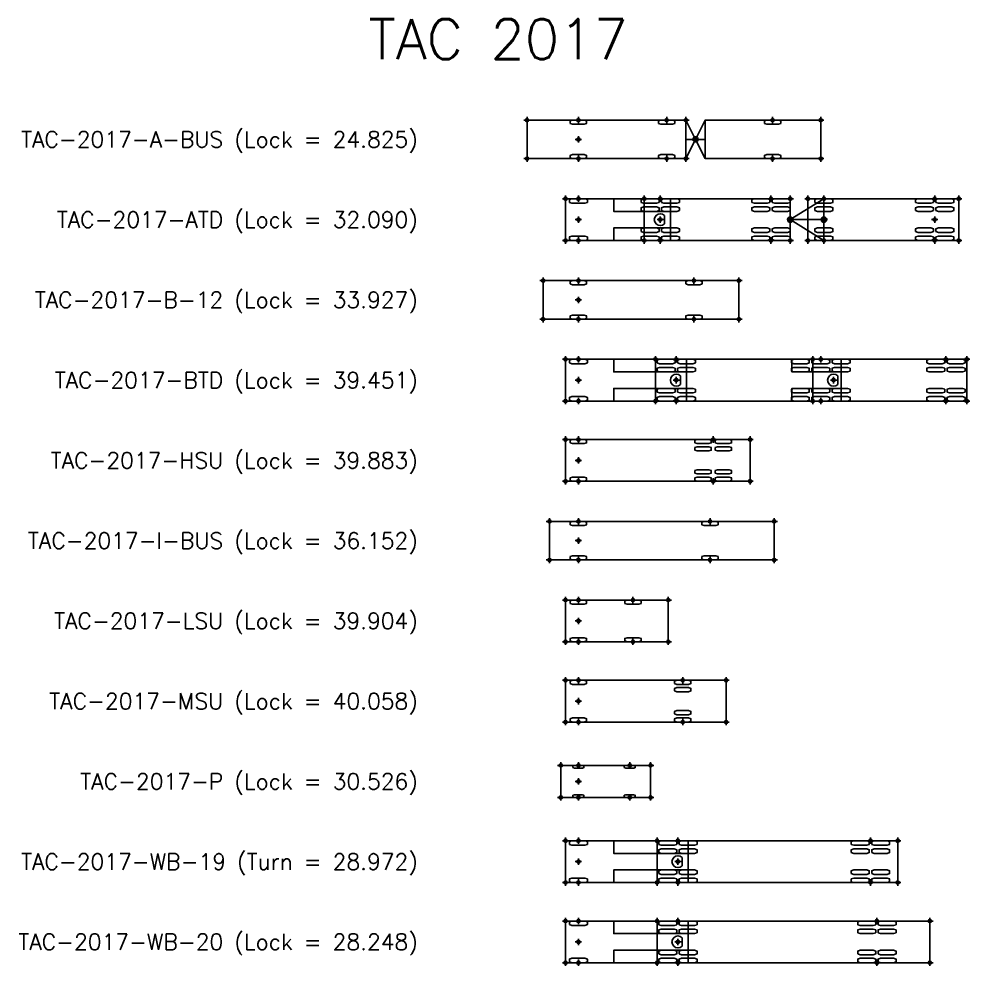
# Model space of a CAD drawing. Header units: metres. Extents: x -185 to 416, y -309 to 8.
# Drawn here: x -94.9 to -35.6, y -51.5 to 7.5 of the extents above; entities that cross this region are included whole.
import ezdxf
from ezdxf.enums import TextEntityAlignment as Align

# ---------------------------------------------------------------- set-up
doc = ezdxf.new("R2010")
doc.units = ezdxf.units.M
doc.header["$PDMODE"] = 34
doc.header["$PDSIZE"] = 0.2
doc.styles.get("Standard").update_dxf_attribs({"font": 'simplex.shx'})

# ---------------------------------------------------------------- blocks, each defined once
blk = doc.blocks.new('WheelRightM2')
at = {"color": 7, "linetype": 'Continuous', "ltscale": 1.524, "flags": 128}
blk.add_lwpolyline([(-0.508, 0.047752), (-0.508, 0.206248), (-0.36576, 0.254), (0.36576, 0.254), (0.508, 0.206248), (0.508, 0.047752), (0.36576, 0), (-0.36576, 0)], close=True, dxfattribs=at)
blk = doc.blocks.new('WheelLeftM2')
at = {"color": 7, "linetype": 'Continuous', "ltscale": 1.524, "flags": 128}
blk.add_lwpolyline([(-0.508, -0.206248), (-0.508, -0.047752), (-0.36576, 0), (0.36576, 0), (0.508, -0.047752), (0.508, -0.206248), (0.36576, -0.254), (-0.36576, -0.254)], close=True, dxfattribs=at)
blk = doc.blocks.new('TAC-2017-A-BUS-FRONT')
at = {"color": 7, "linetype": 'Continuous', "ltscale": 1.524}
blk.add_line((9.9, 0), (10.5, 0), dxfattribs=at)
blk.add_lwpolyline([(0, -1.2), (9.9, -1.2), (9.9, 1.2), (0, 1.2), (0, -1.2), (0, -1.2)], close=True, dxfattribs=at)
at = {"color": 7, "linetype": 'Continuous', "ltscale": 1.524, "flags": 128}
for points in [[(8.192, 0.994), (8.192, 1.152), (8.334, 1.2), (9.066, 1.2), (9.208, 1.152), (9.208, 0.994), (9.066, 0.946), (8.334, 0.946)], [(8.192, -1.152), (8.192, -0.994), (8.334, -0.946), (9.066, -0.946), (9.208, -0.994), (9.208, -1.152), (9.066, -1.2), (8.334, -1.2)]]:
    blk.add_lwpolyline(points, close=True, dxfattribs=at)
at = {"color": 7, "linetype": 'Continuous', "ltscale": 1.524}
blk.add_circle((10.5, 0), 0.102, dxfattribs=at)
for p in [(0, 1.2), (3.2, 1.2), (8.7, 1.2), (9.9, 1.2), (3.2, 0), (10.5, 0), (0, -1.2), (3.2, -1.2), (8.7, -1.2), (9.9, -1.2)]:
    blk.add_point(p)
at = {"layer": 'Defpoints', "flags": 128}
blk.add_lwpolyline([(0, -1.2), (9.9, -1.2), (10.5, 0), (9.9, 1.2), (0, 1.2)], close=True, dxfattribs=at)
for name, p in [('WheelRightM2', (3.2, 0.946)), ('WheelLeftM2', (3.2, -0.946))]:
    blk.add_blockref(name, p)
at = {"flags": 9}
for tag, p in [('D0', (2.5, 0.567)), ('DG', (2.5, 0.233)), ('D', (2.5, -0.1)), ('DH', (2.5, -0.433)), ('L', (2.5, -0.767))]:
    blk.add_attdef(tag, p, '', height=0.2, dxfattribs=at)
blk = doc.blocks.new('TAC-2017-A-BUS-REAR')
at = {"color": 7, "linetype": 'Continuous', "ltscale": 1.524}
blk.add_line((0, 0), (0.6, 0), dxfattribs=at)
blk.add_lwpolyline([(0.6, -1.2), (7.8, -1.2), (7.8, 1.2), (0.6, 1.2), (0.6, -1.2), (0.6, -1.2)], close=True, dxfattribs=at)
at = {"color": 7, "linetype": 'Continuous', "ltscale": 1.524, "flags": 128}
for points in [[(4.292, 0.994), (4.292, 1.152), (4.434, 1.2), (5.166, 1.2), (5.308, 1.152), (5.308, 0.994), (5.166, 0.946), (4.434, 0.946)], [(4.292, -1.152), (4.292, -0.994), (4.434, -0.946), (5.166, -0.946), (5.308, -0.994), (5.308, -1.152), (5.166, -1.2), (4.434, -1.2)]]:
    blk.add_lwpolyline(points, close=True, dxfattribs=at)
at = {"color": 7, "linetype": 'Continuous', "ltscale": 1.524}
blk.add_circle((0, 0), 0.16, dxfattribs=at)
for p in [(4.8, 1.2), (7.8, 1.2), (0, 0), (4.8, -1.2), (7.8, -1.2)]:
    blk.add_point(p)
at = {"layer": 'Defpoints', "flags": 128}
blk.add_lwpolyline([(0, 0), (0.6, -1.2), (7.8, -1.2), (7.8, 1.2), (0.6, 1.2)], close=True, dxfattribs=at)
at = {"flags": 9}
for tag, p in [('D0', (-0.7, 0.567)), ('DG', (-0.7, 0.233)), ('D', (-0.7, -0.1)), ('DH', (-0.7, -0.433)), ('L', (-0.7, -0.767))]:
    blk.add_attdef(tag, p, '', height=0.2, dxfattribs=at)
blk = doc.blocks.new('WheelRightM1')
at = {"color": 7, "linetype": 'Continuous', "ltscale": 1.524, "flags": 128}
blk.add_lwpolyline([(-0.559, 0.053), (-0.559, 0.227), (-0.402, 0.279), (0.402, 0.279), (0.559, 0.227), (0.559, 0.053), (0.402, 0), (-0.402, 0)], close=True, dxfattribs=at)
blk = doc.blocks.new('WheelLeftM1')
at = {"color": 7, "linetype": 'Continuous', "ltscale": 1.524, "flags": 128}
blk.add_lwpolyline([(-0.559, -0.227), (-0.559, -0.053), (-0.402, 0), (0.402, 0), (0.559, -0.053), (0.559, -0.227), (0.402, -0.279), (-0.402, -0.279)], close=True, dxfattribs=at)
blk = doc.blocks.new('TAC-2017-ATD-TRUCK')
at = {"color": 7, "linetype": 'Continuous', "ltscale": 1.524}
blk.add_line((6.163, -0.263), (6.163, 0.263), dxfattribs=at)
blk.add_lwpolyline([(0, -1.3), (3, -1.3), (3, -0.518), (6.535, -0.518), (6.535, 0.518), (3, 0.518), (3, 1.3), (0, 1.3), (0, -1.3), (0, -1.3)], close=True, dxfattribs=at)
at = {"color": 7, "linetype": 'Continuous', "ltscale": 1.524, "flags": 128}
for points in [[(4.706, 1.073), (4.706, 1.247), (4.863, 1.3), (5.667, 1.3), (5.824, 1.247), (5.824, 1.073), (5.667, 1.021), (4.863, 1.021)], [(5.976, 1.073), (5.976, 1.247), (6.133, 1.3), (6.937, 1.3), (7.094, 1.247), (7.094, 1.073), (6.937, 1.021), (6.133, 1.021)], [(4.706, 0.57), (4.706, 0.745), (4.863, 0.797), (5.667, 0.797), (5.824, 0.745), (5.824, 0.57), (5.667, 0.518), (4.863, 0.518)], [(5.976, 0.57), (5.976, 0.745), (6.133, 0.797), (6.937, 0.797), (7.094, 0.745), (7.094, 0.57), (6.937, 0.518), (6.133, 0.518)], [(4.706, -0.745), (4.706, -0.57), (4.863, -0.518), (5.667, -0.518), (5.824, -0.57), (5.824, -0.745), (5.667, -0.797), (4.863, -0.797)], [(5.976, -0.745), (5.976, -0.57), (6.133, -0.518), (6.937, -0.518), (7.094, -0.57), (7.094, -0.745), (6.937, -0.797), (6.133, -0.797)], [(4.706, -1.247), (4.706, -1.073), (4.863, -1.021), (5.667, -1.021), (5.824, -1.073), (5.824, -1.247), (5.667, -1.3), (4.863, -1.3)], [(5.976, -1.247), (5.976, -1.073), (6.133, -1.021), (6.937, -1.021), (7.094, -1.073), (7.094, -1.247), (6.937, -1.3), (6.133, -1.3)]]:
    blk.add_lwpolyline(points, close=True, dxfattribs=at)
at = {"color": 7, "linetype": 'Continuous', "ltscale": 1.524}
blk.add_arc((5.9, 0), 0.371, 45, 315, dxfattribs=at)
for p in [(0, 1.3), (0.8, 1.3), (5.9, 1.3), (0.8, 0), (5.9, 0), (0, -1.3), (0.8, -1.3), (5.9, -1.3)]:
    blk.add_point(p)
at = {"layer": 'Defpoints'}
blk.add_lwpolyline([(0, -1.3), (6.535, -1.3), (6.535, 1.3), (0, 1.3)], close=True, dxfattribs=at)
for name, p in [('WheelRightM1', (0.8, 1.021)), ('WheelLeftM1', (0.8, -1.021))]:
    blk.add_blockref(name, p)
at = {"flags": 9}
for tag, p in [('D0', (0.1, 0.567)), ('DG', (0.1, 0.233)), ('D', (0.1, -0.1)), ('DH', (0.1, -0.433)), ('L', (0.1, -0.767))]:
    blk.add_attdef(tag, p, '', height=0.2, dxfattribs=at)
blk = doc.blocks.new('TAC-2017-ATD-TRAILER1')
at = {"color": 7, "linetype": 'Continuous', "ltscale": 1.524}
blk.add_lwpolyline([(0, -1.3), (9.1, -1.3), (9.1, 1.3), (0, 1.3), (0, -1.3), (0, -1.3)], close=True, dxfattribs=at)
at = {"color": 7, "linetype": 'Continuous', "ltscale": 1.524, "flags": 128}
for points in [[(6.706, 1.073), (6.706, 1.247), (6.863, 1.3), (7.667, 1.3), (7.824, 1.247), (7.824, 1.073), (7.667, 1.021), (6.863, 1.021)], [(7.976, 1.073), (7.976, 1.247), (8.133, 1.3), (8.937, 1.3), (9.094, 1.247), (9.094, 1.073), (8.937, 1.021), (8.133, 1.021)], [(6.706, 0.57), (6.706, 0.745), (6.863, 0.797), (7.667, 0.797), (7.824, 0.745), (7.824, 0.57), (7.667, 0.518), (6.863, 0.518)], [(7.976, 0.57), (7.976, 0.745), (8.133, 0.797), (8.937, 0.797), (9.094, 0.745), (9.094, 0.57), (8.937, 0.518), (8.133, 0.518)], [(6.706, -0.745), (6.706, -0.57), (6.863, -0.518), (7.667, -0.518), (7.824, -0.57), (7.824, -0.745), (7.667, -0.797), (6.863, -0.797)], [(7.976, -0.745), (7.976, -0.57), (8.133, -0.518), (8.937, -0.518), (9.094, -0.57), (9.094, -0.745), (8.937, -0.797), (8.133, -0.797)], [(6.706, -1.247), (6.706, -1.073), (6.863, -1.021), (7.667, -1.021), (7.824, -1.073), (7.824, -1.247), (7.667, -1.3), (6.863, -1.3)], [(7.976, -1.247), (7.976, -1.073), (8.133, -1.021), (8.937, -1.021), (9.094, -1.073), (9.094, -1.247), (8.937, -1.3), (8.133, -1.3)]]:
    blk.add_lwpolyline(points, close=True, dxfattribs=at)
at = {"color": 7, "linetype": 'Continuous', "ltscale": 1.524}
blk.add_circle((1, 0), 0.104, dxfattribs=at)
for p in [(0, 1.3), (7.9, 1.3), (9.1, 1.3), (1, 0), (9.1, 0), (0, -1.3), (7.9, -1.3), (9.1, -1.3)]:
    blk.add_point(p)
at = {"layer": 'Defpoints'}
blk.add_lwpolyline([(0, -1.3), (9.1, -1.3), (9.1, 1.3), (0, 1.3)], close=True, dxfattribs=at)
at = {"flags": 9}
for tag, p in [('D0', (0.3, 0.567)), ('DG', (0.3, 0.233)), ('D', (0.3, -0.1)), ('DH', (0.3, -0.433)), ('L', (0.3, -0.767))]:
    blk.add_attdef(tag, p, '', height=0.2, dxfattribs=at)
blk = doc.blocks.new('TAC-2017-ATD-PUP')
at = {"color": 7, "linetype": 'Continuous', "ltscale": 1.524}
blk.add_line((0, 0), (2.1, 0), dxfattribs=at)
at = {"color": 7, "linetype": 'Continuous', "ltscale": 1.524, "flags": 128}
for points in [[(1.541, 1.073), (1.541, 1.247), (1.698, 1.3), (2.502, 1.3), (2.659, 1.247), (2.659, 1.073), (2.502, 1.021), (1.698, 1.021)], [(1.541, 0.57), (1.541, 0.745), (1.698, 0.797), (2.502, 0.797), (2.659, 0.745), (2.659, 0.57), (2.502, 0.518), (1.698, 0.518)], [(1.541, -0.745), (1.541, -0.57), (1.698, -0.518), (2.502, -0.518), (2.659, -0.57), (2.659, -0.745), (2.502, -0.797), (1.698, -0.797)], [(1.541, -1.247), (1.541, -1.073), (1.698, -1.021), (2.502, -1.021), (2.659, -1.073), (2.659, -1.247), (2.502, -1.3), (1.698, -1.3)]]:
    blk.add_lwpolyline(points, close=True, dxfattribs=at)
at = {"color": 7, "linetype": 'Continuous', "ltscale": 1.524}
blk.add_circle((0, 0), 0.173, dxfattribs=at)
for p in [(2.1, 1.3), (0, 0), (2.1, 0), (2.1, -1.3)]:
    blk.add_point(p)
at = {"layer": 'Defpoints', "flags": 128}
blk.add_lwpolyline([(0, 0), (2.1, -1.3), (2.1, 1.3)], close=True, dxfattribs=at)
at = {"flags": 9}
for tag, p in [('D0', (-0.7, 0.567)), ('DG', (-0.7, 0.233)), ('D', (-0.7, -0.1)), ('DH', (-0.7, -0.433)), ('L', (-0.7, -0.767))]:
    blk.add_attdef(tag, p, '', height=0.2, dxfattribs=at)
blk = doc.blocks.new('TAC-2017-ATD-TRAILER2')
at = {"color": 7, "linetype": 'Continuous', "ltscale": 1.524}
blk.add_lwpolyline([(0, -1.3), (9.4, -1.3), (9.4, 1.3), (0, 1.3), (0, -1.3), (0, -1.3)], close=True, dxfattribs=at)
at = {"color": 7, "linetype": 'Continuous', "ltscale": 1.524, "flags": 128}
for points in [[(6.706, 1.073), (6.706, 1.247), (6.863, 1.3), (7.667, 1.3), (7.824, 1.247), (7.824, 1.073), (7.667, 1.021), (6.863, 1.021)], [(7.976, 1.073), (7.976, 1.247), (8.133, 1.3), (8.937, 1.3), (9.094, 1.247), (9.094, 1.073), (8.937, 1.021), (8.133, 1.021)], [(6.706, 0.57), (6.706, 0.745), (6.863, 0.797), (7.667, 0.797), (7.824, 0.745), (7.824, 0.57), (7.667, 0.518), (6.863, 0.518)], [(7.976, 0.57), (7.976, 0.745), (8.133, 0.797), (8.937, 0.797), (9.094, 0.745), (9.094, 0.57), (8.937, 0.518), (8.133, 0.518)], [(6.706, -0.745), (6.706, -0.57), (6.863, -0.518), (7.667, -0.518), (7.824, -0.57), (7.824, -0.745), (7.667, -0.797), (6.863, -0.797)], [(7.976, -0.745), (7.976, -0.57), (8.133, -0.518), (8.937, -0.518), (9.094, -0.57), (9.094, -0.745), (8.937, -0.797), (8.133, -0.797)], [(6.706, -1.247), (6.706, -1.073), (6.863, -1.021), (7.667, -1.021), (7.824, -1.073), (7.824, -1.247), (7.667, -1.3), (6.863, -1.3)], [(7.976, -1.247), (7.976, -1.073), (8.133, -1.021), (8.937, -1.021), (9.094, -1.073), (9.094, -1.247), (8.937, -1.3), (8.133, -1.3)]]:
    blk.add_lwpolyline(points, close=True, dxfattribs=at)
at = {"color": 7, "linetype": 'Continuous', "ltscale": 1.524}
blk.add_circle((1, 0), 0.173, dxfattribs=at)
for p in [(0, 1.3), (7.9, 1.3), (9.4, 1.3), (1, 0), (7.9, 0), (0, -1.3), (7.9, -1.3), (9.4, -1.3)]:
    blk.add_point(p)
at = {"layer": 'Defpoints'}
blk.add_lwpolyline([(0, -1.3), (9.4, -1.3), (9.4, 1.3), (0, 1.3)], close=True, dxfattribs=at)
at = {"flags": 9}
for tag, p in [('D0', (0.3, 0.567)), ('DG', (0.3, 0.233)), ('D', (0.3, -0.1)), ('DH', (0.3, -0.433)), ('L', (0.3, -0.767))]:
    blk.add_attdef(tag, p, '', height=0.2, dxfattribs=at)
blk = doc.blocks.new('TAC-2017-B-12')
at = {"color": 7, "linetype": 'Continuous', "ltscale": 1.524}
blk.add_lwpolyline([(0, -1.2), (12.2, -1.2), (12.2, 1.2), (0, 1.2), (0, -1.2), (0, -1.2)], close=True, dxfattribs=at)
at = {"color": 7, "linetype": 'Continuous', "ltscale": 1.524, "flags": 128}
for points in [[(8.892, 0.994), (8.892, 1.152), (9.034, 1.2), (9.766, 1.2), (9.908, 1.152), (9.908, 0.994), (9.766, 0.946), (9.034, 0.946)], [(8.892, -1.152), (8.892, -0.994), (9.034, -0.946), (9.766, -0.946), (9.908, -0.994), (9.908, -1.152), (9.766, -1.2), (9.034, -1.2)]]:
    blk.add_lwpolyline(points, close=True, dxfattribs=at)
for p in [(0, 1.2), (2.2, 1.2), (9.4, 1.2), (12.2, 1.2), (2.2, 0), (0, -1.2), (2.2, -1.2), (9.4, -1.2), (12.2, -1.2)]:
    blk.add_point(p)
at = {"layer": 'Defpoints'}
blk.add_lwpolyline([(0, -1.2), (12.2, -1.2), (12.2, 1.2), (0, 1.2)], close=True, dxfattribs=at)
for name, p in [('WheelRightM2', (2.2, 0.946)), ('WheelLeftM2', (2.2, -0.946))]:
    blk.add_blockref(name, p)
at = {"flags": 9}
for tag, p in [('D0', (1.5, 0.567)), ('DG', (1.5, 0.233)), ('D', (1.5, -0.1)), ('DH', (1.5, -0.433)), ('L', (1.5, -0.767))]:
    blk.add_attdef(tag, p, '', height=0.2, dxfattribs=at)
blk = doc.blocks.new('TAC-2017-BTD-TRUCK')
at = {"color": 7, "linetype": 'Continuous', "ltscale": 1.524}
blk.add_line((7.163, -0.263), (7.163, 0.263), dxfattribs=at)
blk.add_lwpolyline([(0, -1.3), (3, -1.3), (3, -0.518), (7.535, -0.518), (7.535, 0.518), (3, 0.518), (3, 1.3), (0, 1.3), (0, -1.3), (0, -1.3)], close=True, dxfattribs=at)
at = {"color": 7, "linetype": 'Continuous', "ltscale": 1.524, "flags": 128}
for points in [[(5.706, 1.073), (5.706, 1.247), (5.863, 1.3), (6.667, 1.3), (6.824, 1.247), (6.824, 1.073), (6.667, 1.021), (5.863, 1.021)], [(6.976, 1.073), (6.976, 1.247), (7.133, 1.3), (7.937, 1.3), (8.094, 1.247), (8.094, 1.073), (7.937, 1.021), (7.133, 1.021)], [(5.706, 0.57), (5.706, 0.745), (5.863, 0.797), (6.667, 0.797), (6.824, 0.745), (6.824, 0.57), (6.667, 0.518), (5.863, 0.518)], [(6.976, 0.57), (6.976, 0.745), (7.133, 0.797), (7.937, 0.797), (8.094, 0.745), (8.094, 0.57), (7.937, 0.518), (7.133, 0.518)], [(5.706, -0.745), (5.706, -0.57), (5.863, -0.518), (6.667, -0.518), (6.824, -0.57), (6.824, -0.745), (6.667, -0.797), (5.863, -0.797)], [(6.976, -0.745), (6.976, -0.57), (7.133, -0.518), (7.937, -0.518), (8.094, -0.57), (8.094, -0.745), (7.937, -0.797), (7.133, -0.797)], [(5.706, -1.247), (5.706, -1.073), (5.863, -1.021), (6.667, -1.021), (6.824, -1.073), (6.824, -1.247), (6.667, -1.3), (5.863, -1.3)], [(6.976, -1.247), (6.976, -1.073), (7.133, -1.021), (7.937, -1.021), (8.094, -1.073), (8.094, -1.247), (7.937, -1.3), (7.133, -1.3)]]:
    blk.add_lwpolyline(points, close=True, dxfattribs=at)
at = {"color": 7, "linetype": 'Continuous', "ltscale": 1.524}
blk.add_arc((6.9, 0), 0.371, 45, 315, dxfattribs=at)
for p in [(0, 1.3), (0.8, 1.3), (6.9, 1.3), (0.8, 0), (6.9, 0), (0, -1.3), (0.8, -1.3), (6.9, -1.3)]:
    blk.add_point(p)
at = {"layer": 'Defpoints'}
blk.add_lwpolyline([(0, -1.3), (7.535, -1.3), (7.535, 1.3), (0, 1.3)], close=True, dxfattribs=at)
for name, p in [('WheelRightM1', (0.8, 1.021)), ('WheelLeftM1', (0.8, -1.021))]:
    blk.add_blockref(name, p)
at = {"flags": 9}
for tag, p in [('D0', (0.1, 0.567)), ('DG', (0.1, 0.233)), ('D', (0.1, -0.1)), ('DH', (0.1, -0.433)), ('L', (0.1, -0.767))]:
    blk.add_attdef(tag, p, '', height=0.2, dxfattribs=at)
blk = doc.blocks.new('TAC-2017-BTD-TRAILER1')
at = {"color": 7, "linetype": 'Continuous', "ltscale": 1.524}
blk.add_line((11.363, -0.263), (11.363, 0.263), dxfattribs=at)
blk.add_lwpolyline([(0, -1.3), (8.5, -1.3), (8.5, -0.518), (11.57, -0.518), (11.57, 0.518), (8.5, 0.518), (8.5, 1.3), (0, 1.3), (0, -1.3), (0, -1.3)], close=True, dxfattribs=at)
at = {"color": 7, "linetype": 'Continuous', "ltscale": 1.524, "flags": 128}
for points in [[(8.471, 1.073), (8.471, 1.247), (8.628, 1.3), (9.432, 1.3), (9.589, 1.247), (9.589, 1.073), (9.432, 1.021), (8.628, 1.021)], [(9.741, 1.073), (9.741, 1.247), (9.898, 1.3), (10.702, 1.3), (10.859, 1.247), (10.859, 1.073), (10.702, 1.021), (9.898, 1.021)], [(11.011, 1.073), (11.011, 1.247), (11.168, 1.3), (11.972, 1.3), (12.129, 1.247), (12.129, 1.073), (11.972, 1.021), (11.168, 1.021)], [(8.471, 0.57), (8.471, 0.745), (8.628, 0.797), (9.432, 0.797), (9.589, 0.745), (9.589, 0.57), (9.432, 0.518), (8.628, 0.518)], [(9.741, 0.57), (9.741, 0.745), (9.898, 0.797), (10.702, 0.797), (10.859, 0.745), (10.859, 0.57), (10.702, 0.518), (9.898, 0.518)], [(11.011, 0.57), (11.011, 0.745), (11.168, 0.797), (11.972, 0.797), (12.129, 0.745), (12.129, 0.57), (11.972, 0.518), (11.168, 0.518)], [(8.471, -0.745), (8.471, -0.57), (8.628, -0.518), (9.432, -0.518), (9.589, -0.57), (9.589, -0.745), (9.432, -0.797), (8.628, -0.797)], [(9.741, -0.745), (9.741, -0.57), (9.898, -0.518), (10.702, -0.518), (10.859, -0.57), (10.859, -0.745), (10.702, -0.797), (9.898, -0.797)], [(11.011, -0.745), (11.011, -0.57), (11.168, -0.518), (11.972, -0.518), (12.129, -0.57), (12.129, -0.745), (11.972, -0.797), (11.168, -0.797)], [(8.471, -1.247), (8.471, -1.073), (8.628, -1.021), (9.432, -1.021), (9.589, -1.073), (9.589, -1.247), (9.432, -1.3), (8.628, -1.3)], [(9.741, -1.247), (9.741, -1.073), (9.898, -1.021), (10.702, -1.021), (10.859, -1.073), (10.859, -1.247), (10.702, -1.3), (9.898, -1.3)], [(11.011, -1.247), (11.011, -1.073), (11.168, -1.021), (11.972, -1.021), (12.129, -1.073), (12.129, -1.247), (11.972, -1.3), (11.168, -1.3)]]:
    blk.add_lwpolyline(points, close=True, dxfattribs=at)
at = {"color": 7, "linetype": 'Continuous', "ltscale": 1.524}
blk.add_circle((1.3, 0), 0.104, dxfattribs=at)
blk.add_arc((11.1, 0), 0.371, 45, 315, dxfattribs=at)
for p in [(0, 1.3), (10.3, 1.3), (1.3, 0), (11.1, 0), (0, -1.3), (10.3, -1.3)]:
    blk.add_point(p)
at = {"layer": 'Defpoints'}
blk.add_lwpolyline([(0, -1.3), (11.57, -1.3), (11.57, 1.3), (0, 1.3)], close=True, dxfattribs=at)
at = {"flags": 9}
for tag, p in [('D0', (0.6, 0.567)), ('DG', (0.6, 0.233)), ('D', (0.6, -0.1)), ('DH', (0.6, -0.433)), ('L', (0.6, -0.767))]:
    blk.add_attdef(tag, p, '', height=0.2, dxfattribs=at)
blk = doc.blocks.new('TAC-2017-BTD-TRAILER2')
at = {"color": 7, "linetype": 'Continuous', "ltscale": 1.524}
blk.add_lwpolyline([(0, -1.3), (9.6, -1.3), (9.6, 1.3), (0, 1.3), (0, -1.3), (0, -1.3)], close=True, dxfattribs=at)
at = {"color": 7, "linetype": 'Continuous', "ltscale": 1.524, "flags": 128}
for points in [[(7.106, 1.073), (7.106, 1.247), (7.263, 1.3), (8.067, 1.3), (8.224, 1.247), (8.224, 1.073), (8.067, 1.021), (7.263, 1.021)], [(8.376, 1.073), (8.376, 1.247), (8.533, 1.3), (9.337, 1.3), (9.494, 1.247), (9.494, 1.073), (9.337, 1.021), (8.533, 1.021)], [(7.106, 0.57), (7.106, 0.745), (7.263, 0.797), (8.067, 0.797), (8.224, 0.745), (8.224, 0.57), (8.067, 0.518), (7.263, 0.518)], [(8.376, 0.57), (8.376, 0.745), (8.533, 0.797), (9.337, 0.797), (9.494, 0.745), (9.494, 0.57), (9.337, 0.518), (8.533, 0.518)], [(7.106, -0.745), (7.106, -0.57), (7.263, -0.518), (8.067, -0.518), (8.224, -0.57), (8.224, -0.745), (8.067, -0.797), (7.263, -0.797)], [(8.376, -0.745), (8.376, -0.57), (8.533, -0.518), (9.337, -0.518), (9.494, -0.57), (9.494, -0.745), (9.337, -0.797), (8.533, -0.797)], [(7.106, -1.247), (7.106, -1.073), (7.263, -1.021), (8.067, -1.021), (8.224, -1.073), (8.224, -1.247), (8.067, -1.3), (7.263, -1.3)], [(8.376, -1.247), (8.376, -1.073), (8.533, -1.021), (9.337, -1.021), (9.494, -1.073), (9.494, -1.247), (9.337, -1.3), (8.533, -1.3)]]:
    blk.add_lwpolyline(points, close=True, dxfattribs=at)
at = {"color": 7, "linetype": 'Continuous', "ltscale": 1.524}
blk.add_circle((1.3, 0), 0.104, dxfattribs=at)
for p in [(0, 1.3), (8.3, 1.3), (9.6, 1.3), (1.3, 0), (0, -1.3), (8.3, -1.3), (9.6, -1.3)]:
    blk.add_point(p)
at = {"layer": 'Defpoints'}
blk.add_lwpolyline([(0, -1.3), (9.6, -1.3), (9.6, 1.3), (0, 1.3)], close=True, dxfattribs=at)
at = {"flags": 9}
for tag, p in [('D0', (0.6, 0.567)), ('DG', (0.6, 0.233)), ('D', (0.6, -0.1)), ('DH', (0.6, -0.433)), ('L', (0.6, -0.767))]:
    blk.add_attdef(tag, p, '', height=0.2, dxfattribs=at)
blk = doc.blocks.new('TAC-2017-HSU')
at = {"color": 7, "linetype": 'Continuous', "ltscale": 1.524}
blk.add_lwpolyline([(0, -1.3), (11.5, -1.3), (11.5, 1.3), (0, 1.3), (0, -1.3), (0, -1.3)], close=True, dxfattribs=at)
at = {"color": 7, "linetype": 'Continuous', "ltscale": 1.524, "flags": 128}
for points in [[(8.057, 1.094), (8.057, 1.252), (8.199, 1.3), (8.931, 1.3), (9.073, 1.252), (9.073, 1.094), (8.931, 1.046), (8.199, 1.046)], [(9.327, 1.094), (9.327, 1.252), (9.469, 1.3), (10.201, 1.3), (10.343, 1.252), (10.343, 1.094), (10.201, 1.046), (9.469, 1.046)], [(8.057, 0.637), (8.057, 0.795), (8.199, 0.843), (8.931, 0.843), (9.073, 0.795), (9.073, 0.637), (8.931, 0.589), (8.199, 0.589)], [(9.327, 0.637), (9.327, 0.795), (9.469, 0.843), (10.201, 0.843), (10.343, 0.795), (10.343, 0.637), (10.201, 0.589), (9.469, 0.589)], [(8.057, -0.795), (8.057, -0.637), (8.199, -0.589), (8.931, -0.589), (9.073, -0.637), (9.073, -0.795), (8.931, -0.843), (8.199, -0.843)], [(9.327, -0.795), (9.327, -0.637), (9.469, -0.589), (10.201, -0.589), (10.343, -0.637), (10.343, -0.795), (10.201, -0.843), (9.469, -0.843)], [(8.057, -1.252), (8.057, -1.094), (8.199, -1.046), (8.931, -1.046), (9.073, -1.094), (9.073, -1.252), (8.931, -1.3), (8.199, -1.3)], [(9.327, -1.252), (9.327, -1.094), (9.469, -1.046), (10.201, -1.046), (10.343, -1.094), (10.343, -1.252), (10.201, -1.3), (9.469, -1.3)]]:
    blk.add_lwpolyline(points, close=True, dxfattribs=at)
for p in [(0, 1.3), (0.8, 1.3), (9.2, 1.3), (11.5, 1.3), (0.8, 0), (0, -1.3), (0.8, -1.3), (9.2, -1.3), (11.5, -1.3)]:
    blk.add_point(p)
at = {"layer": 'Defpoints'}
blk.add_lwpolyline([(0, -1.3), (11.5, -1.3), (11.5, 1.3), (0, 1.3)], close=True, dxfattribs=at)
for name, p in [('WheelRightM2', (0.8, 1.046)), ('WheelLeftM2', (0.8, -1.046))]:
    blk.add_blockref(name, p)
at = {"flags": 9}
for tag, p in [('D0', (0.1, 0.567)), ('DG', (0.1, 0.233)), ('D', (0.1, -0.1)), ('DH', (0.1, -0.433)), ('L', (0.1, -0.767))]:
    blk.add_attdef(tag, p, '', height=0.2, dxfattribs=at)
blk = doc.blocks.new('TAC-2017-I-BUS')
at = {"color": 7, "linetype": 'Continuous', "ltscale": 1.524}
blk.add_lwpolyline([(0, -1.2), (14, -1.2), (14, 1.2), (0, 1.2), (0, -1.2), (0, -1.2)], close=True, dxfattribs=at)
at = {"color": 7, "linetype": 'Continuous', "ltscale": 1.524, "flags": 128}
for points in [[(9.492, 0.994), (9.492, 1.152), (9.634, 1.2), (10.366, 1.2), (10.508, 1.152), (10.508, 0.994), (10.366, 0.946), (9.634, 0.946)], [(9.492, -1.152), (9.492, -0.994), (9.634, -0.946), (10.366, -0.946), (10.508, -0.994), (10.508, -1.152), (10.366, -1.2), (9.634, -1.2)]]:
    blk.add_lwpolyline(points, close=True, dxfattribs=at)
for p in [(0, 1.2), (1.8, 1.2), (10, 1.2), (14, 1.2), (1.8, 0), (0, -1.2), (1.8, -1.2), (10, -1.2), (14, -1.2)]:
    blk.add_point(p)
at = {"layer": 'Defpoints'}
blk.add_lwpolyline([(0, -1.2), (14, -1.2), (14, 1.2), (0, 1.2)], close=True, dxfattribs=at)
for name, p in [('WheelRightM2', (1.8, 0.946)), ('WheelLeftM2', (1.8, -0.946))]:
    blk.add_blockref(name, p)
at = {"flags": 9}
for tag, p in [('D0', (1.1, 0.567)), ('DG', (1.1, 0.233)), ('D', (1.1, -0.1)), ('DH', (1.1, -0.433)), ('L', (1.1, -0.767))]:
    blk.add_attdef(tag, p, '', height=0.2, dxfattribs=at)
blk = doc.blocks.new('TAC-2017-LSU')
at = {"color": 7, "linetype": 'Continuous', "ltscale": 1.524}
blk.add_lwpolyline([(0, -1.3), (6.4, -1.3), (6.4, 1.3), (0, 1.3), (0, -1.3), (0, -1.3)], close=True, dxfattribs=at)
at = {"color": 7, "linetype": 'Continuous', "ltscale": 1.524, "flags": 128}
for points in [[(3.692, 1.094), (3.692, 1.252), (3.834, 1.3), (4.566, 1.3), (4.708, 1.252), (4.708, 1.094), (4.566, 1.046), (3.834, 1.046)], [(3.692, -1.252), (3.692, -1.094), (3.834, -1.046), (4.566, -1.046), (4.708, -1.094), (4.708, -1.252), (4.566, -1.3), (3.834, -1.3)]]:
    blk.add_lwpolyline(points, close=True, dxfattribs=at)
for p in [(0, 1.3), (0.8, 1.3), (4.2, 1.3), (6.4, 1.3), (0.8, 0), (0, -1.3), (0.8, -1.3), (4.2, -1.3), (6.4, -1.3)]:
    blk.add_point(p)
at = {"layer": 'Defpoints'}
blk.add_lwpolyline([(0, -1.3), (6.4, -1.3), (6.4, 1.3), (0, 1.3)], close=True, dxfattribs=at)
for name, p in [('WheelRightM2', (0.8, 1.046)), ('WheelLeftM2', (0.8, -1.046))]:
    blk.add_blockref(name, p)
at = {"flags": 9}
for tag, p in [('D0', (0.1, 0.567)), ('DG', (0.1, 0.233)), ('D', (0.1, -0.1)), ('DH', (0.1, -0.433)), ('L', (0.1, -0.767))]:
    blk.add_attdef(tag, p, '', height=0.2, dxfattribs=at)
blk = doc.blocks.new('TAC-2017-MSU')
at = {"color": 7, "linetype": 'Continuous', "ltscale": 1.524}
blk.add_lwpolyline([(0, -1.3), (10, -1.3), (10, 1.3), (0, 1.3), (0, -1.3), (0, -1.3)], close=True, dxfattribs=at)
at = {"color": 7, "linetype": 'Continuous', "ltscale": 1.524, "flags": 128}
for points in [[(6.792, 1.094), (6.792, 1.252), (6.934, 1.3), (7.666, 1.3), (7.808, 1.252), (7.808, 1.094), (7.666, 1.046), (6.934, 1.046)], [(6.792, 0.637), (6.792, 0.795), (6.934, 0.843), (7.666, 0.843), (7.808, 0.795), (7.808, 0.637), (7.666, 0.589), (6.934, 0.589)], [(6.792, -0.795), (6.792, -0.637), (6.934, -0.589), (7.666, -0.589), (7.808, -0.637), (7.808, -0.795), (7.666, -0.843), (6.934, -0.843)], [(6.792, -1.252), (6.792, -1.094), (6.934, -1.046), (7.666, -1.046), (7.808, -1.094), (7.808, -1.252), (7.666, -1.3), (6.934, -1.3)]]:
    blk.add_lwpolyline(points, close=True, dxfattribs=at)
for p in [(0, 1.3), (0.8, 1.3), (7.3, 1.3), (10, 1.3), (0.8, 0), (0, -1.3), (0.8, -1.3), (7.3, -1.3), (10, -1.3)]:
    blk.add_point(p)
at = {"layer": 'Defpoints'}
blk.add_lwpolyline([(0, -1.3), (10, -1.3), (10, 1.3), (0, 1.3)], close=True, dxfattribs=at)
for name, p in [('WheelRightM2', (0.8, 1.046)), ('WheelLeftM2', (0.8, -1.046))]:
    blk.add_blockref(name, p)
at = {"flags": 9}
for tag, p in [('D0', (0.1, 0.567)), ('DG', (0.1, 0.233)), ('D', (0.1, -0.1)), ('DH', (0.1, -0.433)), ('L', (0.1, -0.767))]:
    blk.add_attdef(tag, p, '', height=0.2, dxfattribs=at)
blk = doc.blocks.new('WheelLeftM3')
at = {"color": 7, "linetype": 'Continuous', "ltscale": 1.524, "flags": 128}
blk.add_lwpolyline([(-0.343, -0.139), (-0.343, -0.032), (-0.247, 0), (0.247, 0), (0.343, -0.032), (0.343, -0.139), (0.247, -0.171), (-0.247, -0.171)], close=True, dxfattribs=at)
blk = doc.blocks.new('WheelRightM3')
at = {"color": 7, "linetype": 'Continuous', "ltscale": 1.524, "flags": 128}
blk.add_lwpolyline([(-0.343, 0.032), (-0.343, 0.139), (-0.247, 0.171), (0.247, 0.171), (0.343, 0.139), (0.343, 0.032), (0.247, 0), (-0.247, 0)], close=True, dxfattribs=at)
blk = doc.blocks.new('TAC-2017-P')
at = {"color": 7, "linetype": 'Continuous', "ltscale": 1.524}
blk.add_lwpolyline([(0, -1), (5.6, -1), (5.6, 1), (0, 1), (0, -1), (0, -1)], close=True, dxfattribs=at)
at = {"color": 7, "linetype": 'Continuous', "ltscale": 1.524, "flags": 128}
for points in [[(3.957, 0.861), (3.957, 0.968), (4.053, 1), (4.547, 1), (4.643, 0.968), (4.643, 0.861), (4.547, 0.829), (4.053, 0.829)], [(3.957, -0.968), (3.957, -0.861), (4.053, -0.829), (4.547, -0.829), (4.643, -0.861), (4.643, -0.968), (4.547, -1), (4.053, -1)]]:
    blk.add_lwpolyline(points, close=True, dxfattribs=at)
for p in [(0, 1), (1.1, 1), (4.3, 1), (5.6, 1), (1.1, 0), (0, -1), (1.1, -1), (4.3, -1), (5.6, -1)]:
    blk.add_point(p)
at = {"layer": 'Defpoints'}
blk.add_lwpolyline([(0, -1), (5.6, -1), (5.6, 1), (0, 1)], close=True, dxfattribs=at)
for name, p in [('WheelRightM3', (1.1, 0.829)), ('WheelLeftM3', (1.1, -0.829))]:
    blk.add_blockref(name, p)
at = {"flags": 9}
for tag, p in [('D0', (0.4, 0.567)), ('DG', (0.4, 0.233)), ('D', (0.4, -0.1)), ('DH', (0.4, -0.433)), ('L', (0.4, -0.767))]:
    blk.add_attdef(tag, p, '', height=0.2, dxfattribs=at)
blk = doc.blocks.new('TAC-2017-WB-19-TRUCK')
at = {"color": 7, "linetype": 'Continuous', "ltscale": 1.524}
blk.add_line((7.263, -0.263), (7.263, 0.263), dxfattribs=at)
blk.add_lwpolyline([(0, -1.3), (3, -1.3), (3, -0.518), (7.635, -0.518), (7.635, 0.518), (3, 0.518), (3, 1.3), (0, 1.3), (0, -1.3), (0, -1.3)], close=True, dxfattribs=at)
at = {"color": 7, "linetype": 'Continuous', "ltscale": 1.524, "flags": 128}
for points in [[(5.806, 1.073), (5.806, 1.247), (5.963, 1.3), (6.767, 1.3), (6.924, 1.247), (6.924, 1.073), (6.767, 1.021), (5.963, 1.021)], [(7.076, 1.073), (7.076, 1.247), (7.233, 1.3), (8.037, 1.3), (8.194, 1.247), (8.194, 1.073), (8.037, 1.021), (7.233, 1.021)], [(5.806, 0.57), (5.806, 0.745), (5.963, 0.797), (6.767, 0.797), (6.924, 0.745), (6.924, 0.57), (6.767, 0.518), (5.963, 0.518)], [(7.076, 0.57), (7.076, 0.745), (7.233, 0.797), (8.037, 0.797), (8.194, 0.745), (8.194, 0.57), (8.037, 0.518), (7.233, 0.518)], [(5.806, -0.745), (5.806, -0.57), (5.963, -0.518), (6.767, -0.518), (6.924, -0.57), (6.924, -0.745), (6.767, -0.797), (5.963, -0.797)], [(7.076, -0.745), (7.076, -0.57), (7.233, -0.518), (8.037, -0.518), (8.194, -0.57), (8.194, -0.745), (8.037, -0.797), (7.233, -0.797)], [(5.806, -1.247), (5.806, -1.073), (5.963, -1.021), (6.767, -1.021), (6.924, -1.073), (6.924, -1.247), (6.767, -1.3), (5.963, -1.3)], [(7.076, -1.247), (7.076, -1.073), (7.233, -1.021), (8.037, -1.021), (8.194, -1.073), (8.194, -1.247), (8.037, -1.3), (7.233, -1.3)]]:
    blk.add_lwpolyline(points, close=True, dxfattribs=at)
at = {"color": 7, "linetype": 'Continuous', "ltscale": 1.524}
blk.add_arc((7, 0), 0.371, 45, 315, dxfattribs=at)
for p in [(0, 1.3), (0.8, 1.3), (7, 1.3), (0.8, 0), (7, 0), (0, -1.3), (0.8, -1.3), (7, -1.3)]:
    blk.add_point(p)
at = {"layer": 'Defpoints'}
blk.add_lwpolyline([(0, -1.3), (7.635, -1.3), (7.635, 1.3), (0, 1.3)], close=True, dxfattribs=at)
for name, p in [('WheelRightM1', (0.8, 1.021)), ('WheelLeftM1', (0.8, -1.021))]:
    blk.add_blockref(name, p)
at = {"flags": 9}
for tag, p in [('D0', (0.1, 0.567)), ('DG', (0.1, 0.233)), ('D', (0.1, -0.1)), ('DH', (0.1, -0.433)), ('L', (0.1, -0.767))]:
    blk.add_attdef(tag, p, '', height=0.2, dxfattribs=at)
blk = doc.blocks.new('TAC-2017-WB-19-TRAILER')
at = {"color": 7, "linetype": 'Continuous', "ltscale": 1.524}
blk.add_lwpolyline([(0, -1.3), (15, -1.3), (15, 1.3), (0, 1.3), (0, -1.3), (0, -1.3)], close=True, dxfattribs=at)
at = {"color": 7, "linetype": 'Continuous', "ltscale": 1.524, "flags": 128}
for points in [[(12.106, 1.073), (12.106, 1.247), (12.263, 1.3), (13.067, 1.3), (13.224, 1.247), (13.224, 1.073), (13.067, 1.021), (12.263, 1.021)], [(13.376, 1.073), (13.376, 1.247), (13.533, 1.3), (14.337, 1.3), (14.494, 1.247), (14.494, 1.073), (14.337, 1.021), (13.533, 1.021)], [(12.106, 0.57), (12.106, 0.745), (12.263, 0.797), (13.067, 0.797), (13.224, 0.745), (13.224, 0.57), (13.067, 0.518), (12.263, 0.518)], [(13.376, 0.57), (13.376, 0.745), (13.533, 0.797), (14.337, 0.797), (14.494, 0.745), (14.494, 0.57), (14.337, 0.518), (13.533, 0.518)], [(12.106, -0.745), (12.106, -0.57), (12.263, -0.518), (13.067, -0.518), (13.224, -0.57), (13.224, -0.745), (13.067, -0.797), (12.263, -0.797)], [(13.376, -0.745), (13.376, -0.57), (13.533, -0.518), (14.337, -0.518), (14.494, -0.57), (14.494, -0.745), (14.337, -0.797), (13.533, -0.797)], [(12.106, -1.247), (12.106, -1.073), (12.263, -1.021), (13.067, -1.021), (13.224, -1.073), (13.224, -1.247), (13.067, -1.3), (12.263, -1.3)], [(13.376, -1.247), (13.376, -1.073), (13.533, -1.021), (14.337, -1.021), (14.494, -1.073), (14.494, -1.247), (14.337, -1.3), (13.533, -1.3)]]:
    blk.add_lwpolyline(points, close=True, dxfattribs=at)
at = {"color": 7, "linetype": 'Continuous', "ltscale": 1.524}
blk.add_circle((1.3, 0), 0.104, dxfattribs=at)
for p in [(0, 1.3), (13.3, 1.3), (15, 1.3), (1.3, 0), (0, -1.3), (13.3, -1.3), (15, -1.3)]:
    blk.add_point(p)
at = {"layer": 'Defpoints'}
blk.add_lwpolyline([(0, -1.3), (15, -1.3), (15, 1.3), (0, 1.3)], close=True, dxfattribs=at)
at = {"flags": 9}
for tag, p in [('D0', (0.6, 0.567)), ('DG', (0.6, 0.233)), ('D', (0.6, -0.1)), ('DH', (0.6, -0.433)), ('L', (0.6, -0.767))]:
    blk.add_attdef(tag, p, '', height=0.2, dxfattribs=at)
blk = doc.blocks.new('TAC-2017-WB-20-TRUCK')
at = {"color": 7, "linetype": 'Continuous', "ltscale": 1.524}
blk.add_line((7.263, -0.263), (7.263, 0.263), dxfattribs=at)
blk.add_lwpolyline([(0, -1.3), (3, -1.3), (3, -0.518), (7.635, -0.518), (7.635, 0.518), (3, 0.518), (3, 1.3), (0, 1.3), (0, -1.3), (0, -1.3)], close=True, dxfattribs=at)
at = {"color": 7, "linetype": 'Continuous', "ltscale": 1.524, "flags": 128}
for points in [[(5.806, 1.073), (5.806, 1.247), (5.963, 1.3), (6.767, 1.3), (6.924, 1.247), (6.924, 1.073), (6.767, 1.021), (5.963, 1.021)], [(7.076, 1.073), (7.076, 1.247), (7.233, 1.3), (8.037, 1.3), (8.194, 1.247), (8.194, 1.073), (8.037, 1.021), (7.233, 1.021)], [(5.806, 0.57), (5.806, 0.745), (5.963, 0.797), (6.767, 0.797), (6.924, 0.745), (6.924, 0.57), (6.767, 0.518), (5.963, 0.518)], [(7.076, 0.57), (7.076, 0.745), (7.233, 0.797), (8.037, 0.797), (8.194, 0.745), (8.194, 0.57), (8.037, 0.518), (7.233, 0.518)], [(5.806, -0.745), (5.806, -0.57), (5.963, -0.518), (6.767, -0.518), (6.924, -0.57), (6.924, -0.745), (6.767, -0.797), (5.963, -0.797)], [(7.076, -0.745), (7.076, -0.57), (7.233, -0.518), (8.037, -0.518), (8.194, -0.57), (8.194, -0.745), (8.037, -0.797), (7.233, -0.797)], [(5.806, -1.247), (5.806, -1.073), (5.963, -1.021), (6.767, -1.021), (6.924, -1.073), (6.924, -1.247), (6.767, -1.3), (5.963, -1.3)], [(7.076, -1.247), (7.076, -1.073), (7.233, -1.021), (8.037, -1.021), (8.194, -1.073), (8.194, -1.247), (8.037, -1.3), (7.233, -1.3)]]:
    blk.add_lwpolyline(points, close=True, dxfattribs=at)
at = {"color": 7, "linetype": 'Continuous', "ltscale": 1.524}
blk.add_arc((7, 0), 0.371, 45, 315, dxfattribs=at)
for p in [(0, 1.3), (0.8, 1.3), (7, 1.3), (0.8, 0), (7, 0), (0, -1.3), (0.8, -1.3), (7, -1.3)]:
    blk.add_point(p)
at = {"layer": 'Defpoints'}
blk.add_lwpolyline([(0, -1.3), (7.635, -1.3), (7.635, 1.3), (0, 1.3)], close=True, dxfattribs=at)
for name, p in [('WheelRightM1', (0.8, 1.021)), ('WheelLeftM1', (0.8, -1.021))]:
    blk.add_blockref(name, p)
at = {"flags": 9}
for tag, p in [('D0', (0.1, 0.567)), ('DG', (0.1, 0.233)), ('D', (0.1, -0.1)), ('DH', (0.1, -0.433)), ('L', (0.1, -0.767))]:
    blk.add_attdef(tag, p, '', height=0.2, dxfattribs=at)
blk = doc.blocks.new('TAC-2017-WB-20-TRAILER')
at = {"color": 7, "linetype": 'Continuous', "ltscale": 1.524}
blk.add_lwpolyline([(0, -1.3), (17, -1.3), (17, 1.3), (0, 1.3), (0, -1.3), (0, -1.3)], close=True, dxfattribs=at)
at = {"color": 7, "linetype": 'Continuous', "ltscale": 1.524, "flags": 128}
for points in [[(12.506, 1.073), (12.506, 1.247), (12.663, 1.3), (13.467, 1.3), (13.624, 1.247), (13.624, 1.073), (13.467, 1.021), (12.663, 1.021)], [(13.776, 1.073), (13.776, 1.247), (13.933, 1.3), (14.737, 1.3), (14.894, 1.247), (14.894, 1.073), (14.737, 1.021), (13.933, 1.021)], [(12.506, 0.57), (12.506, 0.745), (12.663, 0.797), (13.467, 0.797), (13.624, 0.745), (13.624, 0.57), (13.467, 0.518), (12.663, 0.518)], [(13.776, 0.57), (13.776, 0.745), (13.933, 0.797), (14.737, 0.797), (14.894, 0.745), (14.894, 0.57), (14.737, 0.518), (13.933, 0.518)], [(12.506, -0.745), (12.506, -0.57), (12.663, -0.518), (13.467, -0.518), (13.624, -0.57), (13.624, -0.745), (13.467, -0.797), (12.663, -0.797)], [(13.776, -0.745), (13.776, -0.57), (13.933, -0.518), (14.737, -0.518), (14.894, -0.57), (14.894, -0.745), (14.737, -0.797), (13.933, -0.797)], [(12.506, -1.247), (12.506, -1.073), (12.663, -1.021), (13.467, -1.021), (13.624, -1.073), (13.624, -1.247), (13.467, -1.3), (12.663, -1.3)], [(13.776, -1.247), (13.776, -1.073), (13.933, -1.021), (14.737, -1.021), (14.894, -1.073), (14.894, -1.247), (14.737, -1.3), (13.933, -1.3)]]:
    blk.add_lwpolyline(points, close=True, dxfattribs=at)
at = {"color": 7, "linetype": 'Continuous', "ltscale": 1.524}
blk.add_circle((1.3, 0), 0.104, dxfattribs=at)
for p in [(0, 1.3), (13.7, 1.3), (17, 1.3), (1.3, 0), (0, -1.3), (13.7, -1.3), (17, -1.3)]:
    blk.add_point(p)
at = {"layer": 'Defpoints'}
blk.add_lwpolyline([(0, -1.3), (17, -1.3), (17, 1.3), (0, 1.3)], close=True, dxfattribs=at)
at = {"flags": 9}
for tag, p in [('D0', (0.6, 0.567)), ('DG', (0.6, 0.233)), ('D', (0.6, -0.1)), ('DH', (0.6, -0.433)), ('L', (0.6, -0.767))]:
    blk.add_attdef(tag, p, '', height=0.2, dxfattribs=at)

msp = doc.modelspace()

# ---------------------------------------------------------------- block references
for name, p in [('TAC-2017-A-BUS-FRONT', (-63.2, 0)), ('TAC-2017-A-BUS-REAR', (-52.7, 0)), ('TAC-2017-ATD-TRUCK', (-60.8, -5)), ('TAC-2017-ATD-TRAILER1', (-55.9, -5)), ('TAC-2017-ATD-PUP', (-46.8, -5)), ('TAC-2017-ATD-TRAILER2', (-45.7, -5)), ('TAC-2017-B-12', (-62.2, -10)), ('TAC-2017-BTD-TRUCK', (-60.8, -15)), ('TAC-2017-BTD-TRAILER1', (-55.2, -15)), ('TAC-2017-BTD-TRAILER2', (-45.4, -15)), ('TAC-2017-HSU', (-60.8, -20)), ('TAC-2017-I-BUS', (-61.8, -25)), ('TAC-2017-LSU', (-60.8, -30)), ('TAC-2017-MSU', (-60.8, -35)), ('TAC-2017-P', (-61.1, -40)), ('TAC-2017-WB-19-TRUCK', (-60.8, -45)), ('TAC-2017-WB-19-TRAILER', (-55.1, -45)), ('TAC-2017-WB-20-TRUCK', (-60.8, -50)), ('TAC-2017-WB-20-TRAILER', (-55.1, -50))]:
    msp.add_blockref(name, p)

# ---------------------------------------------------------------- texts
msp.add_text('TAC 2017', height=2.5).set_placement((-65, 5), align=Align.CENTER)
for s, p in [('TAC-2017-A-BUS (Lock = 24.825)', (-70, 0)), ('TAC-2017-ATD (Lock = 32.090)', (-70, -5)), ('TAC-2017-B-12 (Lock = 33.927)', (-70, -10)), ('TAC-2017-BTD (Lock = 39.451)', (-70, -15)), ('TAC-2017-HSU (Lock = 39.883)', (-70, -20)), ('TAC-2017-I-BUS (Lock = 36.152)', (-70, -25)), ('TAC-2017-LSU (Lock = 39.904)', (-70, -30)), ('TAC-2017-MSU (Lock = 40.058)', (-70, -35)), ('TAC-2017-P (Lock = 30.526)', (-70, -40)), ('TAC-2017-WB-19 (Turn = 28.972)', (-70, -45)), ('TAC-2017-WB-20 (Lock = 28.248)', (-70, -50))]:
    msp.add_text(s, height=1).set_placement(p, align=Align.MIDDLE_RIGHT)

doc.saveas('drawing.dxf')
